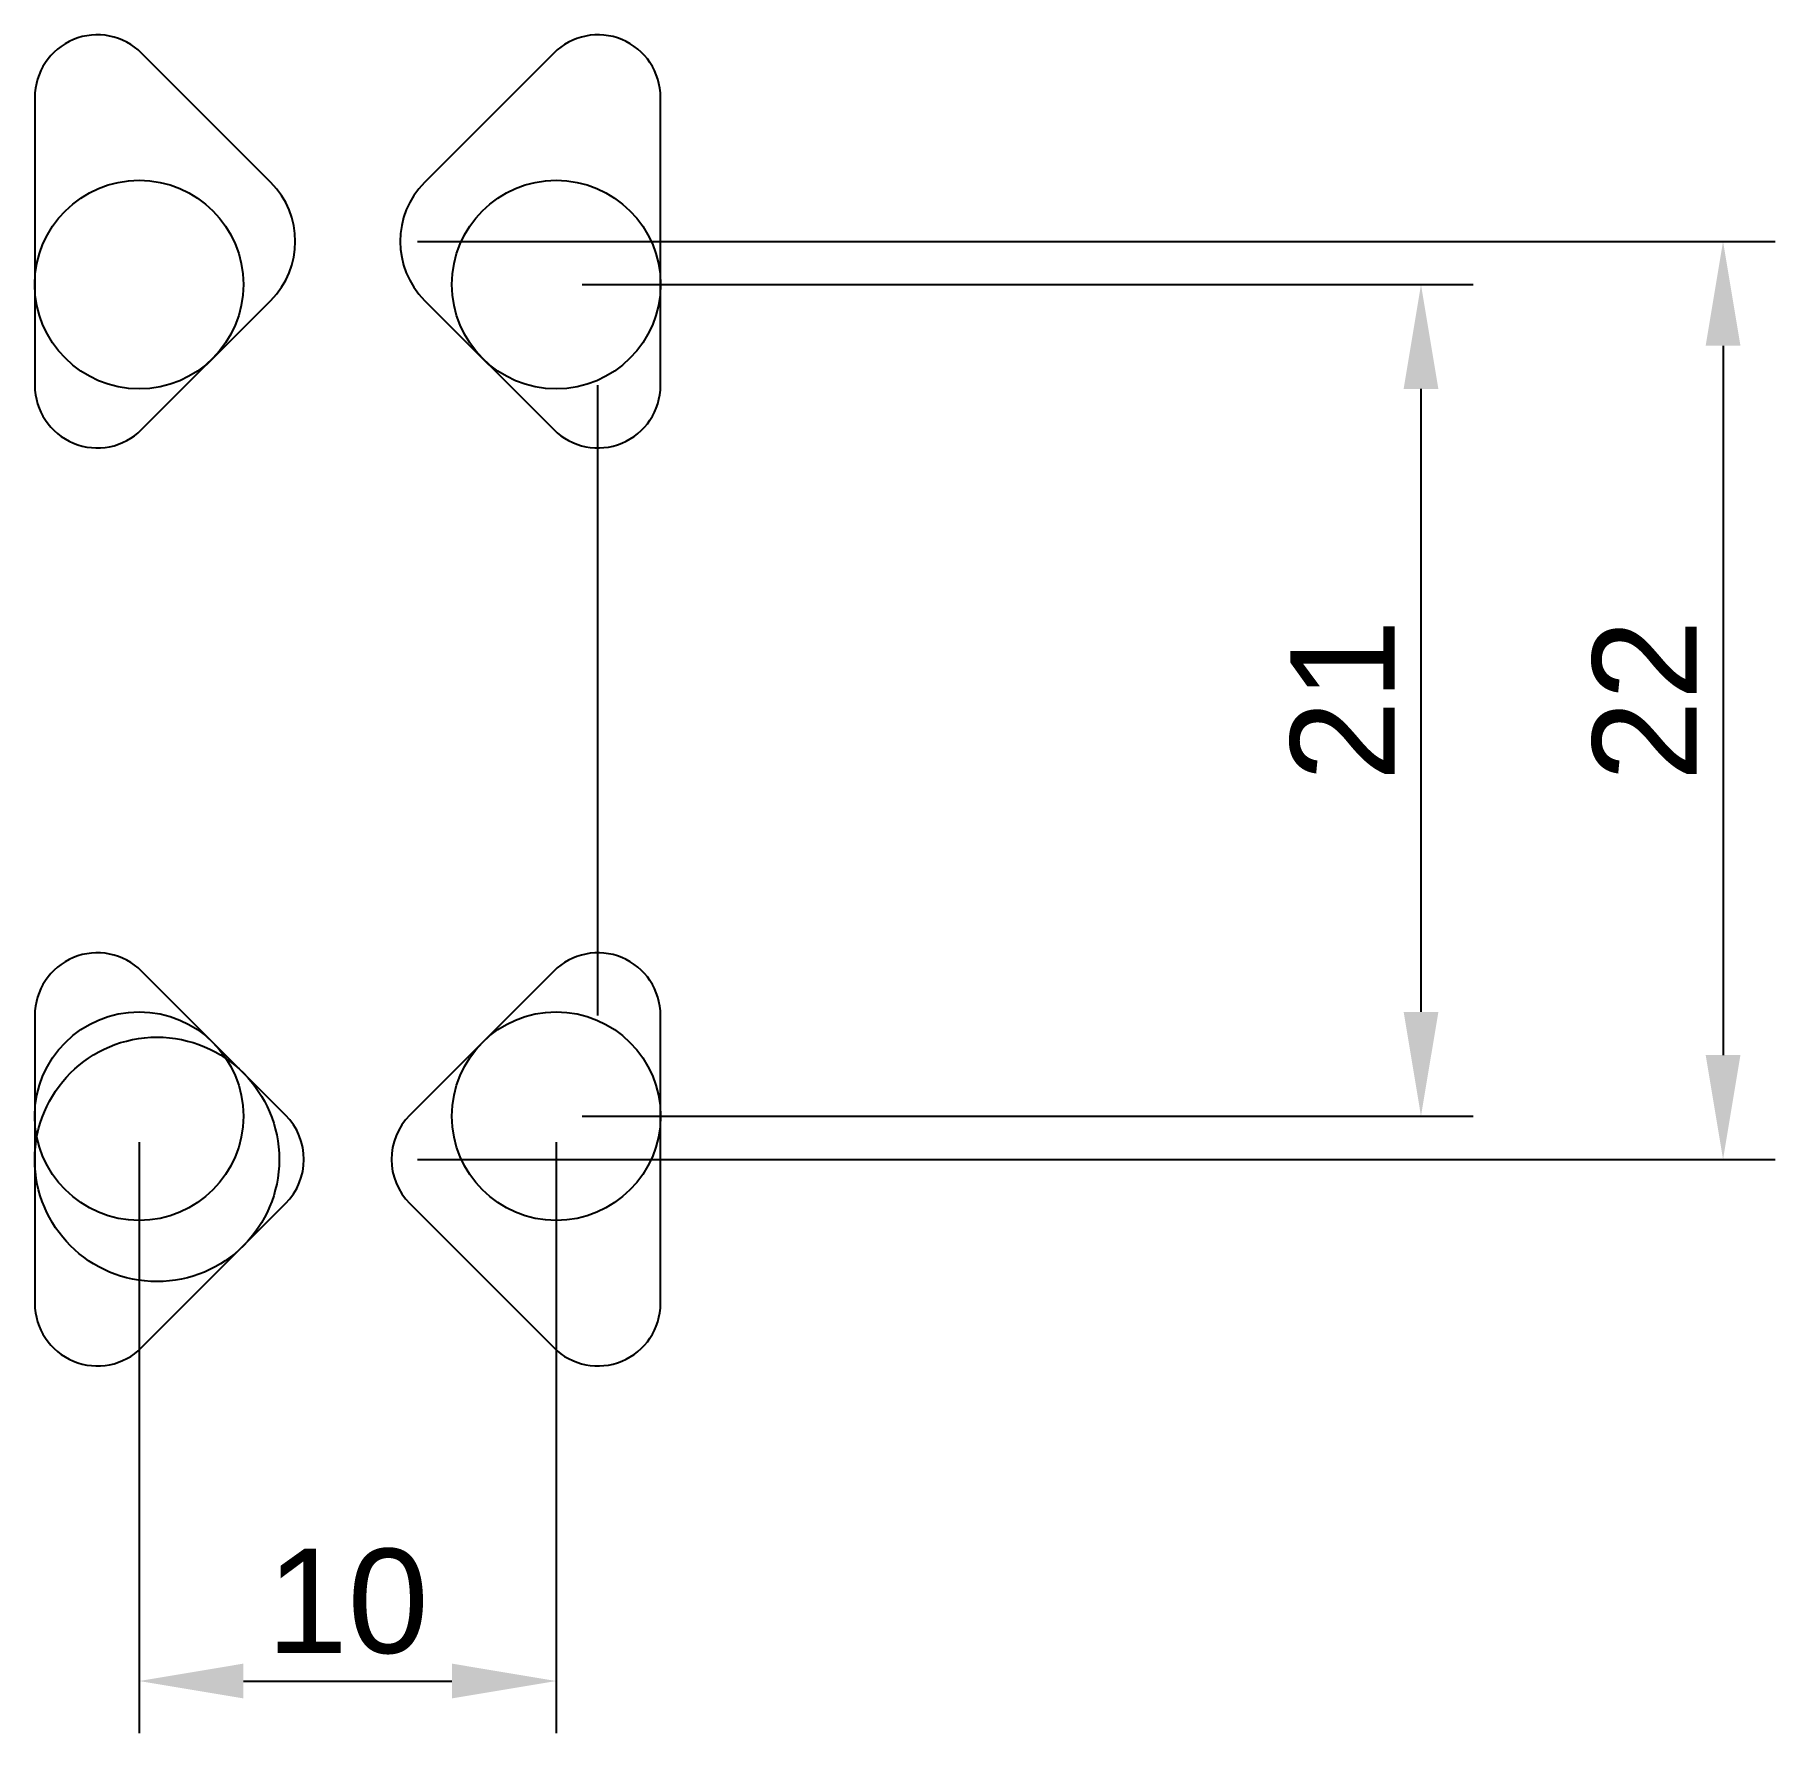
# Model space of a CAD drawing. Header units: millimetres. Extents: x 2751 to 2897, y 1966 to 2023.
# Drawn here: x 2855.69 to 2897.41, y 1967.37 to 2008.07 of the extents above.
import ezdxf

# ---------------------------------------------------------------- set-up
doc = ezdxf.new("R2010")
doc.units = ezdxf.units.MM
doc.styles.get("Standard").update_dxf_attribs({"font": 'arial.ttf'})
doc.dimstyles.new('ISO-25', dxfattribs={"dimtxt": 2.5, "dimasz": 2.5, "dimexe": 1.25, "dimexo": 0.625, "dimtad": 1, "dimtxsty": 'Standard', "dimcen": 2.5, "dimadec": 0, "dimazin": 0, "dimtfac": 1, "dimtmove": 0, "dimatfit": 3, "dimfxl": 1, "dimarcsym": 0})

# ---------------------------------------------------------------- blocks, each defined once
blk = doc.blocks.new('*D1')
at = {"color": 0, "lineweight": -2, "transparency": 16777216}
for p, q in [((2864.869, 2003.12), (2897.413, 2003.12)), ((2896.163, 2000.62), (2896.163, 1983.62)), ((2864.869, 1981.12), (2897.413, 1981.12))]:
    blk.add_line(p, q, dxfattribs=at)
at = {"color": 0, "transparency": 16777216}
for points in [[(2895.746, 2000.62), (2896.579, 2000.62), (2896.163, 2003.12)], [(2895.746, 1983.62), (2896.579, 1983.62), (2896.163, 1981.12)]]:
    blk.add_solid(points, dxfattribs=at)
at = {"layer": 'Defpoints', "color": 0, "transparency": 16777216}
for p in [(2864.244, 2003.12), (2864.244, 1981.12), (2896.163, 1981.12)]:
    blk.add_point(p, dxfattribs=at)
at = {"color": 0, "transparency": 16777216, "insert": (2894.282, 1992.12), "char_height": 2.5, "attachment_point": 5, "rotation": 90}
blk.add_mtext('22', dxfattribs=at)
blk = doc.blocks.new('*D2')
at = {"color": 0, "lineweight": -2, "transparency": 16777216}
for p, q in [((2858.193, 1981.531), (2858.193, 1967.369)), ((2868.193, 1981.531), (2868.193, 1967.369)), ((2860.693, 1968.619), (2865.693, 1968.619))]:
    blk.add_line(p, q, dxfattribs=at)
at = {"color": 0, "transparency": 16777216}
for points in [[(2860.693, 1969.036), (2860.693, 1968.203), (2858.193, 1968.619)], [(2865.693, 1969.036), (2865.693, 1968.203), (2868.193, 1968.619)]]:
    blk.add_solid(points, dxfattribs=at)
at = {"layer": 'Defpoints', "color": 0, "transparency": 16777216}
for p in [(2858.193, 1982.156), (2868.193, 1982.156), (2868.193, 1968.619)]:
    blk.add_point(p, dxfattribs=at)
at = {"color": 0, "transparency": 16777216, "insert": (2863.193, 1970.521), "char_height": 2.5, "attachment_point": 5}
blk.add_mtext('10', dxfattribs=at)
blk = doc.blocks.new('*D3')
at = {"color": 0, "lineweight": -2, "transparency": 16777216}
for p, q in [((2868.818, 2002.085), (2890.172, 2002.085)), ((2888.922, 1999.585), (2888.922, 1984.656)), ((2868.818, 1982.156), (2890.172, 1982.156))]:
    blk.add_line(p, q, dxfattribs=at)
at = {"color": 0, "transparency": 16777216}
for points in [[(2888.506, 1999.585), (2889.339, 1999.585), (2888.922, 2002.085)], [(2888.506, 1984.656), (2889.339, 1984.656), (2888.922, 1982.156)]]:
    blk.add_solid(points, dxfattribs=at)
at = {"layer": 'Defpoints', "color": 0, "transparency": 16777216}
for p in [(2868.193, 2002.085), (2868.193, 1982.156), (2888.922, 1982.156)]:
    blk.add_point(p, dxfattribs=at)
at = {"color": 0, "transparency": 16777216, "insert": (2887.042, 1992.12), "char_height": 2.5, "attachment_point": 5, "rotation": 90}
blk.add_mtext('21', dxfattribs=at)

msp = doc.modelspace()

# ---------------------------------------------------------------- linework, layer by layer
for p, q in [((2861.35, 2004.534), (2858.254, 2007.631)), ((2868.133, 2007.631), (2865.036, 2004.534)), ((2855.693, 2006.57), (2855.693, 1999.67)), ((2870.693, 1999.67), (2870.693, 2006.57)), ((2858.254, 1998.61), (2861.35, 2001.706)), ((2865.036, 2001.706), (2868.133, 1998.61)), ((2869.193, 1984.57), (2869.193, 1999.67)), ((2861.704, 1982.181), (2858.254, 1985.631)), ((2868.133, 1985.631), (2864.683, 1982.181)), ((2855.693, 1984.57), (2855.693, 1977.67)), ((2870.693, 1977.67), (2870.693, 1984.57)), ((2858.254, 1976.61), (2861.704, 1980.06)), ((2864.683, 1980.06), (2868.133, 1976.61))]:
    msp.add_line(p, q)
for centre, radius in [((2858.193, 2002.085), 2.5), ((2868.193, 2002.085), 2.5), ((2858.193, 1982.156), 2.5), ((2868.193, 1982.156), 2.5), ((2858.622, 1981.12), 2.929)]:
    msp.add_circle(centre, radius)
for centre, radius, start, end in [((2857.193, 2006.57), 1.5, 45, 180), ((2869.193, 2006.57), 1.5, 0, 135), ((2859.936, 2003.12), 2, 315, 45), ((2866.451, 2003.12), 2, 135, 225), ((2857.193, 1999.67), 1.5, 180, 315), ((2869.193, 1999.67), 1.5, 225, 0), ((2857.193, 1984.57), 1.5, 45, 180), ((2869.193, 1984.57), 1.5, 0, 135), ((2860.643, 1981.12), 1.5, 315, 45), ((2865.744, 1981.12), 1.5, 135, 225), ((2857.193, 1977.67), 1.5, 180, 315), ((2869.193, 1977.67), 1.5, 225, 0)]:
    msp.add_arc(centre, radius, start, end)

# ---------------------------------------------------------------- dimensions: what is measured, and where the dimension line sits
dim = msp.add_linear_dim(base=(2896.163, 1981.12), p1=(2864.244, 2003.12), p2=(2864.244, 1981.12), angle=90, dimstyle='ISO-25')
dim.commit()
dim.dimension.update_dxf_attribs({"geometry": '*D1', "text_midpoint": (2894.282, 1992.12)})
dim = msp.add_linear_dim(base=(2888.922, 1982.156), p1=(2868.193, 2002.085), p2=(2868.193, 1982.156), angle=90, text='21', dimstyle='ISO-25')
dim.commit()
dim.dimension.update_dxf_attribs({"geometry": '*D3', "text_midpoint": (2887.042, 1992.12)})
dim = msp.add_linear_dim(base=(2868.193, 1968.619), p1=(2858.193, 1982.156), p2=(2868.193, 1982.156), dimstyle='ISO-25')
dim.commit()
dim.dimension.update_dxf_attribs({"geometry": '*D2', "text_midpoint": (2863.193, 1970.521)})

doc.saveas('drawing.dxf')
